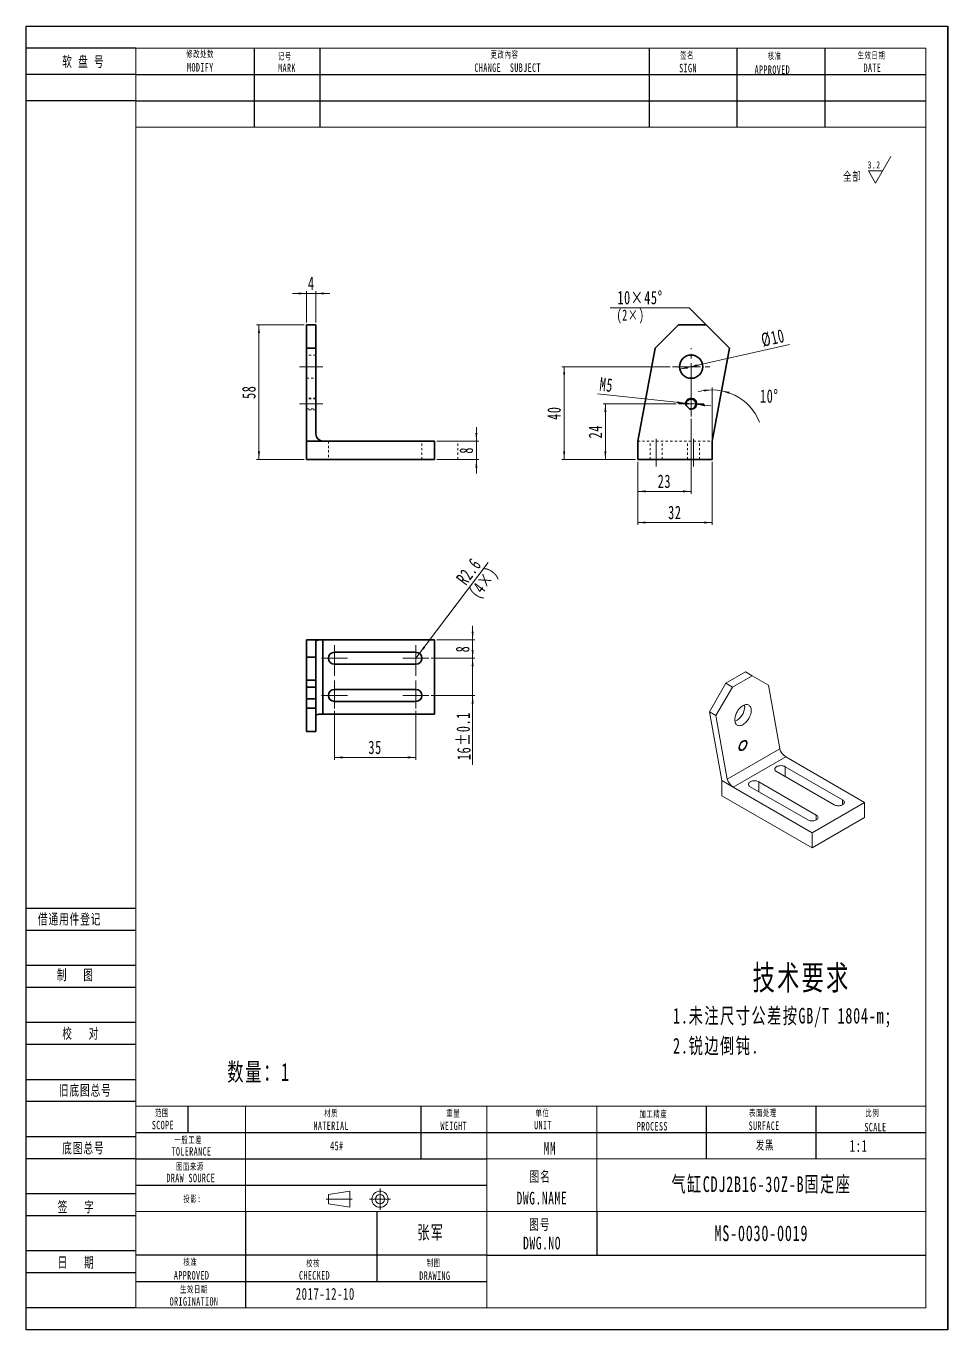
# Model space of a CAD drawing. Header units: millimetres. Extents: x 1333 to 6759, y -11 to 566.
# Drawn here: x 5893 to 6290, y -11 to 550 of the extents above; entities that cross this region are included whole.
import ezdxf

# ---------------------------------------------------------------- set-up
doc = ezdxf.new("R2010")
doc.units = ezdxf.units.MM
for name, pattern in [('AD_LTYPE3 0 mm', [16, 11, -1, 1, -1, 1, -1]), ('AD_LTYPE6 0 mm', [12, 1, -1, 1, -1, 1, -1, 1, -1, 1, -1, 1, -1]), ('点画线', [18, 12, -2, 2, -2]), ('虚线', [2, 1, -1])]:
    doc.linetypes.add(name, pattern=pattern)
doc.layers.get('0').update_dxf_attribs({"lineweight": 35})
for name, color, linetype, lineweight in [('ACAD0', 7, 'Continuous', 0), ('ACADA-定位3-标高', 171, 'Continuous', 0), ('ACADA-构件3-柱砼', 9, 'Continuous', 0), ('ACADA-构件8-屋面', 7, 'Continuous', 0), ('EB0', 7, 'Continuous', 35), ('中心线层', 1, '点画线', 18), ('尺寸线层', 3, 'Continuous', 18), ('虚线层', 6, '虚线', 18)]:
    doc.layers.add(name, color=color, linetype=linetype, lineweight=lineweight)
doc.styles.add('标准', font='', dxfattribs={"width": 0.667})
doc.styles.get('标准').set_extended_font_data('宋体')
doc.dimstyles.new('标准', dxfattribs={"dimtxt": 5.779688, "dimasz": 3.5, "dimexe": 1, "dimexo": 1, "dimgap": 1.209086, "dimtad": 1, "dimdec": 1, "dimdsep": 46, "dimtxsty": '标准', "dimblk": '_CAXARROW', "dimcen": 0, "dimdle": 7, "dimazin": 2, "dimtfac": 0.707107, "dimtdec": 3, "dimtmove": 0, "dimatfit": 3, "dimfxl": 0, "dimfrac": 2, "dimtolj": 1, "dimarcsym": 0})

# ---------------------------------------------------------------- blocks, each defined once
blk = doc.blocks.new('*X162')
at = {"layer": '尺寸线层', "linetype": 'Continuous', "lineweight": 18}
for points in [[(6188.51, 393.22), (6185.1, 392.51), (6184.96, 393.37)], [(6192.58, 392.84), (6195.8, 391.51), (6196.1, 392.34)]]:
    blk.add_hatch(color=0, dxfattribs=at).paths.add_polyline_path(points, flags=0)
at = {"layer": '尺寸线层', "color": 0, "linetype": 'Continuous', "lineweight": 18}
blk.add_line((6188.51, 371.18), (6188.51, 394.22), dxfattribs=at)
blk.add_arc((6188.51, 371.18), 22.04, 21.5007, 105.5985, dxfattribs=at)
at = {"layer": '尺寸线层', "color": 0, "linetype": 'Continuous', "lineweight": 18, "insert": (6213.12, 390.47), "char_height": 5.7797, "width": 12.0342, "attachment_point": 5, "line_spacing_factor": 1.15057, "style": '标准'}
blk.add_mtext('\\T1.1;10%%D', dxfattribs=at)
blk = doc.blocks.new('_CAXARROW')
blk.add_hatch(color=0).paths.add_polyline_path([(0, 0), (-1, 0.125), (-1, -0.125)], flags=0)
blk = doc.blocks.new('*X163')
at = {"layer": '尺寸线层', "linetype": 'Continuous', "lineweight": 18}
for points in [[(6142.59, 387.18), (6142.15, 383.68), (6143.02, 383.68)], [(6142.59, 363.18), (6142.15, 366.68), (6143.02, 366.68)]]:
    blk.add_hatch(color=0, dxfattribs=at).paths.add_polyline_path(points, flags=0)
at = {"layer": '尺寸线层', "color": 0, "linetype": 'Continuous', "lineweight": 18}
for p, q in [((6173.01, 387.18), (6141.59, 387.18)), ((6142.59, 363.18), (6142.59, 387.18)), ((6155.51, 363.18), (6141.59, 363.18))]:
    blk.add_line(p, q, dxfattribs=at)
at = {"layer": '尺寸线层', "color": 0, "linetype": 'Continuous', "lineweight": 18, "insert": (6138.28, 375.18), "char_height": 5.78, "width": 8.3462, "attachment_point": 5, "rotation": 90, "line_spacing_factor": 1.15057, "style": '标准'}
blk.add_mtext('\\T1.1;24', dxfattribs=at)
blk = doc.blocks.new('*X164')
at = {"layer": '尺寸线层', "linetype": 'Continuous', "lineweight": 18}
for points in [[(6124.86, 403.18), (6124.42, 399.68), (6125.3, 399.68)], [(6124.86, 363.18), (6124.42, 366.68), (6125.3, 366.68)]]:
    blk.add_hatch(color=0, dxfattribs=at).paths.add_polyline_path(points, flags=0)
at = {"layer": '尺寸线层', "color": 0, "linetype": 'Continuous', "lineweight": 18}
for p, q in [((6170.51, 403.18), (6123.86, 403.18)), ((6124.86, 363.18), (6124.86, 403.18)), ((6155.51, 363.18), (6123.86, 363.18))]:
    blk.add_line(p, q, dxfattribs=at)
at = {"layer": '尺寸线层', "color": 0, "linetype": 'Continuous', "lineweight": 18, "insert": (6120.55, 383.18), "char_height": 5.78, "width": 8.2177, "attachment_point": 5, "rotation": 90, "line_spacing_factor": 1.15057, "style": '标准'}
blk.add_mtext('\\T1.1;40', dxfattribs=at)
blk = doc.blocks.new('*X165')
at = {"layer": '尺寸线层', "linetype": 'Continuous', "lineweight": 18}
for points in [[(6025.97, 234.98), (6029.47, 234.54), (6029.47, 235.41)], [(6060.97, 234.98), (6057.47, 234.54), (6057.47, 235.41)]]:
    blk.add_hatch(color=0, dxfattribs=at).paths.add_polyline_path(points, flags=0)
at = {"layer": '尺寸线层', "color": 0, "linetype": 'Continuous', "lineweight": 18}
for p, q in [((6025.97, 255.07), (6025.97, 233.98)), ((6060.97, 255.07), (6060.97, 233.98)), ((6060.97, 234.98), (6025.97, 234.98))]:
    blk.add_line(p, q, dxfattribs=at)
at = {"layer": '尺寸线层', "color": 0, "linetype": 'Continuous', "lineweight": 18, "insert": (6043.47, 239.29), "char_height": 5.78, "width": 8.1213, "attachment_point": 5, "line_spacing_factor": 1.15057, "style": '标准'}
blk.add_mtext('\\T1.1;35', dxfattribs=at)
blk = doc.blocks.new('*X166')
at = {"layer": '尺寸线层', "linetype": 'Continuous', "lineweight": 18}
for points in [[(6085.46, 285.67), (6085.89, 289.17), (6085.02, 289.17)], [(6085.46, 277.67), (6085.89, 274.17), (6085.02, 274.17)]]:
    blk.add_hatch(color=0, dxfattribs=at).paths.add_polyline_path(points, flags=0)
at = {"layer": '尺寸线层', "color": 0, "linetype": 'Continuous', "lineweight": 18}
for p, q in [((6085.46, 291.67), (6085.46, 271.67)), ((6069.97, 285.67), (6086.46, 285.67)), ((6067.57, 277.67), (6086.46, 277.67))]:
    blk.add_line(p, q, dxfattribs=at)
at = {"layer": '尺寸线层', "color": 0, "linetype": 'Continuous', "lineweight": 18, "insert": (6081.15, 281.67), "char_height": 5.78, "width": 3.6302, "attachment_point": 5, "rotation": 90, "line_spacing_factor": 1.15057, "style": '标准'}
blk.add_mtext('\\T1.1;8', dxfattribs=at)
blk = doc.blocks.new('*X168')
at = {"color": 0, "attachment_point": 1, "rotation": 90, "line_spacing_factor": 1.15057, "style": '标准'}
for s, insert, char_height, width in [('\\T1.1;%%P0.1', (7911.97, 251.54), 5.7797, 29.0585), ('\\T1.1;16', (7912.26, 245.27), 5.78, 39.9206)]:
    blk.add_mtext(s, dxfattribs=dict(at, insert=insert, char_height=char_height, width=width))
blk = doc.blocks.new('*X167')
at = {"layer": '尺寸线层', "linetype": 'Continuous', "lineweight": 18}
for points in [[(6085.46, 277.67), (6085.02, 281.17), (6085.89, 281.17)], [(6085.46, 261.67), (6085.02, 258.17), (6085.89, 258.17)]]:
    blk.add_hatch(color=0, dxfattribs=at).paths.add_polyline_path(points, flags=0)
at = {"layer": '尺寸线层', "color": 0, "linetype": 'Continuous', "lineweight": 18}
for p, q in [((6085.46, 231.78), (6085.46, 283.67)), ((6067.57, 277.67), (6086.46, 277.67)), ((6067.57, 261.67), (6086.46, 261.67))]:
    blk.add_line(p, q, dxfattribs=at)
blk.add_blockref('*X168', (-1833.49, -11.46), dxfattribs=at)
blk = doc.blocks.new('*X169')
at = {"layer": '尺寸线层', "linetype": 'Continuous', "lineweight": 18}
for points in [[(6156.51, 336.09), (6160.01, 336.53), (6160.01, 335.66)], [(6188.51, 336.09), (6185.01, 336.53), (6185.01, 335.66)]]:
    blk.add_hatch(color=0, dxfattribs=at).paths.add_polyline_path(points, flags=0)
at = {"layer": '尺寸线层', "color": 0, "linetype": 'Continuous', "lineweight": 18}
for p, q in [((6156.51, 362.18), (6156.51, 335.09)), ((6188.51, 362.18), (6188.51, 335.09)), ((6156.51, 336.09), (6188.51, 336.09))]:
    blk.add_line(p, q, dxfattribs=at)
at = {"layer": '尺寸线层', "color": 0, "linetype": 'Continuous', "lineweight": 18, "insert": (6172.51, 340.4), "char_height": 5.78, "width": 8.1213, "attachment_point": 5, "line_spacing_factor": 1.15057, "style": '标准'}
blk.add_mtext('\\T1.1;32', dxfattribs=at)
blk = doc.blocks.new('*X170')
at = {"layer": '尺寸线层', "linetype": 'Continuous', "lineweight": 18}
for points in [[(6156.51, 349.51), (6160.01, 349.07), (6160.01, 349.95)], [(6179.51, 349.51), (6176.01, 349.07), (6176.01, 349.95)]]:
    blk.add_hatch(color=0, dxfattribs=at).paths.add_polyline_path(points, flags=0)
at = {"layer": '尺寸线层', "color": 0, "linetype": 'Continuous', "lineweight": 18}
for p, q in [((6179.51, 380.68), (6179.51, 348.51)), ((6156.51, 362.18), (6156.51, 348.51)), ((6179.51, 349.51), (6156.51, 349.51))]:
    blk.add_line(p, q, dxfattribs=at)
at = {"layer": '尺寸线层', "color": 0, "linetype": 'Continuous', "lineweight": 18, "insert": (6168.01, 353.82), "char_height": 5.78, "width": 8.1213, "attachment_point": 5, "line_spacing_factor": 1.15057, "style": '标准'}
blk.add_mtext('\\T1.1;23', dxfattribs=at)
blk = doc.blocks.new('*X171')
at = {"layer": 'EB0', "linetype": 'Continuous', "lineweight": 18}
for points in [[(6184.39, 404.28), (6181.07, 403.08), (6180.88, 403.94)], [(6174.64, 402.08), (6178.15, 402.42), (6177.96, 403.28)]]:
    blk.add_hatch(color=0, dxfattribs=at).paths.add_polyline_path(points, flags=0)
at = {"layer": 'EB0', "color": 0, "linetype": 'Continuous', "lineweight": 18}
blk.add_line((6221.89, 412.72), (6174.64, 402.08), dxfattribs=at)
at = {"layer": 'EB0', "color": 0, "linetype": 'Continuous', "lineweight": 18, "insert": (6214.72, 415.53), "char_height": 5.7797, "width": 14.6934, "attachment_point": 5, "rotation": 12.6916, "line_spacing_factor": 1.15057, "style": '标准'}
blk.add_mtext('\\T1.1;%%C10', dxfattribs=at)
blk = doc.blocks.new('*X172')
at = {"layer": 'EB0', "color": 0, "linetype": 'Continuous', "lineweight": 18}
for p, q in [((-7.4, 7.4), (-41.29, 7.4)), ((0, 0), (-7.4, 7.4))]:
    blk.add_line(p, q, dxfattribs=at)
at = {"layer": 'EB0', "color": 0, "linetype": 'Continuous', "lineweight": 18, "insert": (-28.52, 11.71), "char_height": 5.7797, "width": 29.716, "attachment_point": 5, "line_spacing_factor": 1.15057, "style": '标准'}
blk.add_mtext('\\T1.1;10×45%%D', dxfattribs=at)
blk = doc.blocks.new('*X173')
at = {"layer": 'EB0', "linetype": 'Continuous', "lineweight": 18}
for points in [[(6177.03, 387.44), (6173.59, 388.25), (6173.5, 387.38)], [(6182, 386.92), (6185.53, 386.98), (6185.44, 386.11)]]:
    blk.add_hatch(color=0, dxfattribs=at).paths.add_polyline_path(points, flags=0)
at = {"layer": 'EB0', "color": 0, "linetype": 'Continuous', "lineweight": 18}
blk.add_line((6139.26, 391.45), (6187.97, 386.28), dxfattribs=at)
at = {"layer": 'EB0', "color": 0, "linetype": 'Continuous', "lineweight": 18, "insert": (6143.04, 395.38), "char_height": 5.78, "width": 9.0156, "attachment_point": 5, "rotation": 353.9438, "line_spacing_factor": 1.15057, "style": '标准'}
blk.add_mtext('\\T1.1;M5', dxfattribs=at)
blk = doc.blocks.new('*X174')
at = {"layer": '尺寸线层', "linetype": 'Continuous', "lineweight": 18}
for points in [[(6087.06, 371.18), (6086.62, 374.68), (6087.49, 374.68)], [(6087.06, 363.18), (6086.62, 359.68), (6087.49, 359.68)]]:
    blk.add_hatch(color=0, dxfattribs=at).paths.add_polyline_path(points, flags=0)
at = {"layer": '尺寸线层', "color": 0, "linetype": 'Continuous', "lineweight": 18}
for p, q in [((6087.06, 357.18), (6087.06, 377.18)), ((6069.97, 371.18), (6088.06, 371.18)), ((6069.97, 363.18), (6088.06, 363.18))]:
    blk.add_line(p, q, dxfattribs=at)
at = {"layer": '尺寸线层', "color": 0, "linetype": 'Continuous', "lineweight": 18, "insert": (6082.75, 367.18), "char_height": 5.78, "width": 3.6302, "attachment_point": 5, "rotation": 90, "line_spacing_factor": 1.15057, "style": '标准'}
blk.add_mtext('\\T1.1;8', dxfattribs=at)
blk = doc.blocks.new('*X175')
at = {"layer": '尺寸线层', "linetype": 'Continuous', "lineweight": 18}
for points in [[(6013.97, 434.71), (6010.47, 435.14), (6010.47, 434.27)], [(6017.97, 434.71), (6021.47, 435.14), (6021.47, 434.27)]]:
    blk.add_hatch(color=0, dxfattribs=at).paths.add_polyline_path(points, flags=0)
at = {"layer": '尺寸线层', "color": 0, "linetype": 'Continuous', "lineweight": 18}
for p, q in [((6007.97, 434.71), (6023.97, 434.71)), ((6013.97, 422.18), (6013.97, 435.71)), ((6017.97, 422.18), (6017.97, 435.71))]:
    blk.add_line(p, q, dxfattribs=at)
at = {"layer": '尺寸线层', "color": 0, "linetype": 'Continuous', "lineweight": 18, "insert": (6015.97, 439.02), "char_height": 5.78, "width": 3.8229, "attachment_point": 5, "line_spacing_factor": 1.15057, "style": '标准'}
blk.add_mtext('\\T1.1;4', dxfattribs=at)
blk = doc.blocks.new('*X176')
at = {"layer": '尺寸线层', "linetype": 'Continuous', "lineweight": 18}
for points in [[(5993.46, 421.18), (5993.9, 417.68), (5993.03, 417.68)], [(5993.46, 363.18), (5993.9, 366.68), (5993.03, 366.68)]]:
    blk.add_hatch(color=0, dxfattribs=at).paths.add_polyline_path(points, flags=0)
at = {"layer": '尺寸线层', "color": 0, "linetype": 'Continuous', "lineweight": 18}
for p, q in [((6012.97, 421.18), (5992.46, 421.18)), ((5993.46, 421.18), (5993.46, 363.18)), ((6012.97, 363.18), (5992.46, 363.18))]:
    blk.add_line(p, q, dxfattribs=at)
at = {"layer": '尺寸线层', "color": 0, "linetype": 'Continuous', "lineweight": 18, "insert": (5989.15, 392.18), "char_height": 5.78, "width": 8.1534, "attachment_point": 5, "rotation": 90, "line_spacing_factor": 1.15057, "style": '标准'}
blk.add_mtext('\\T1.1;58', dxfattribs=at)
blk = doc.blocks.new('*X177')
at = {"layer": '尺寸线层', "linetype": 'Continuous', "lineweight": 18}
blk.add_hatch(color=0, dxfattribs=at).paths.add_polyline_path([(6062.54, 279.75), (6065, 282.27), (6064.3, 282.8)], flags=0)
at = {"layer": '尺寸线层', "color": 0, "linetype": 'Continuous', "lineweight": 18}
blk.add_line((6092.08, 318.86), (6060.97, 277.67), dxfattribs=at)
at = {"layer": '尺寸线层', "color": 0, "linetype": 'Continuous', "lineweight": 18, "char_height": 5.78, "attachment_point": 5, "rotation": 52.9415, "line_spacing_factor": 1.15057, "style": '标准'}
for s, insert, width in [('\\T1.1;R2.6', (6083.79, 315.03), 28.5212), ('\\T1.1;(4×)', (6090.67, 309.84), 34.5047)]:
    blk.add_mtext(s, dxfattribs=dict(at, insert=insert, width=width))
blk = doc.blocks.new('*X249')
at = {"layer": '尺寸线层', "linetype": 'Continuous', "lineweight": 18}
for p, q in [((6.49, -1.41), (13.14, 10.09)), ((3.48, 3.82), (9.51, 3.82)), ((6.49, -1.41), (3.48, 3.82))]:
    blk.add_line(p, q, dxfattribs=at)
at = {"layer": '尺寸线层', "linetype": 'Continuous', "lineweight": 18, "line_spacing_factor": 1.15057, "style": '标准'}
for s, insert, char_height, width, attachment_point in [('\\T1.1;3.2', (8.68, 6.41), 3.116, 6.8178, 6), ('\\T1.1;全部', (-3.47, 1.27), 3.853, 17.1639, 5)]:
    blk.add_mtext(s, dxfattribs=dict(at, insert=insert, char_height=char_height, width=width, attachment_point=attachment_point))

msp = doc.modelspace()

# ---------------------------------------------------------------- linework, layer by layer
at = {"layer": 'ACAD0', "linetype": 'Continuous', "lineweight": 0}
for p, q in [((5940.45, 540.36), (6280.62, 540.36)), ((5940.45, -2.02), (5940.45, 540.36)), ((6280.62, 540.36), (6280.62, -2.02)), ((5940.45, 506.34), (6280.62, 506.34)), ((5940.45, 84.92), (6280.62, 84.92)), ((5987.69, 39.56), (5987.69, 84.92)), ((6091.63, -2.02), (6091.63, 84.92)), ((6138.88, 39.56), (6138.88, 84.92)), ((6091.63, 62.24), (6280.62, 62.24)), ((5940.45, 39.56), (6280.62, 39.56)), ((5940.45, -2.02), (6280.62, -2.02))]:
    msp.add_line(p, q, dxfattribs=at)
at = {"layer": 'ACAD0', "color": 7, "linetype": 'AD_LTYPE6 0 mm', "lineweight": 0}
msp.add_line((6013.97, 389.68), (6013.97, 384.68), dxfattribs=at)
at = {"layer": 'ACAD0', "color": 7, "linetype": 'Continuous', "lineweight": 15}
for p, q in [((6194.43, 266.89), (6202.92, 271.79)), ((6197.26, 265.26), (6205.74, 270.16)), ((6202.92, 271.79), (6205.74, 270.16)), ((6205.74, 270.16), (6212.82, 266.07)), ((6187.36, 254.64), (6194.43, 266.89)), ((6197.26, 265.26), (6190.19, 253.01)), ((6194.43, 266.89), (6197.26, 265.26)), ((6212.82, 266.07), (6217.72, 238.69)), ((6190.19, 253.01), (6187.36, 254.64)), ((6187.36, 254.64), (6192.66, 225.04)), ((6190.19, 253.01), (6195.09, 225.63)), ((6195.09, 225.63), (6217.72, 238.69)), ((6220.24, 235.25), (6197.61, 222.18)), ((6244.71, 216.71), (6219.96, 231)), ((6254.18, 215.65), (6220.24, 235.25)), ((6192.66, 225.04), (6197.61, 222.18)), ((6192.66, 218.51), (6192.66, 225.04)), ((6216.28, 228.88), (6241.03, 214.59)), ((6231.55, 202.59), (6197.61, 222.18)), ((6204.97, 222.35), (6229.72, 208.06)), ((6233.39, 210.18), (6208.64, 224.47)), ((6231.55, 196.06), (6192.66, 218.51)), ((6231.55, 202.59), (6254.18, 215.65)), ((6254.18, 209.12), (6254.18, 215.65)), ((6231.55, 196.06), (6254.18, 209.12)), ((6231.55, 196.06), (6231.55, 202.59))]:
    msp.add_line(p, q, dxfattribs=at)
at = {"layer": 'ACAD0', "color": 8, "linetype": 'Continuous', "lineweight": 15}
for p, q in [((6219.96, 226.76), (6219.96, 231)), ((6208.64, 220.23), (6208.64, 224.47)), ((6244.71, 214.59), (6244.71, 216.71)), ((6233.39, 208.06), (6233.39, 210.18))]:
    msp.add_line(p, q, dxfattribs=at)
at = {"layer": 'ACAD0', "color": 7, "linetype": 'Continuous', "lineweight": 15}
for points in [[(6205.39, 255.25), (6205.37, 255.7), (6205.3, 256.11), (6205.19, 256.49), (6205.04, 256.82), (6204.85, 257.11), (6204.62, 257.35), (6204.36, 257.54), (6204.06, 257.68), (6203.74, 257.76), (6203.39, 257.78), (6203.02, 257.74), (6202.64, 257.65), (6202.25, 257.5), (6201.86, 257.29), (6201.46, 257.04), (6201.07, 256.74), (6200.69, 256.39), (6200.32, 256.01), (6199.97, 255.58), (6199.65, 255.13), (6199.36, 254.66), (6199.09, 254.16), (6198.86, 253.66), (6198.67, 253.14), (6198.52, 252.63), (6198.41, 252.13), (6198.34, 251.64), (6198.32, 251.17), (6198.34, 250.73), (6198.41, 250.31), (6198.52, 249.94), (6198.67, 249.6), (6198.86, 249.31), (6199.09, 249.07), (6199.36, 248.88), (6199.65, 248.75), (6199.97, 248.67), (6200.32, 248.65), (6200.69, 248.68), (6201.07, 248.78), (6201.46, 248.93), (6201.86, 249.13), (6202.25, 249.38), (6202.64, 249.69), (6203.02, 250.03), (6203.39, 250.42), (6203.74, 250.84), (6204.06, 251.29), (6204.36, 251.77), (6204.62, 252.26), (6204.85, 252.77), (6205.04, 253.28), (6205.19, 253.79), (6205.3, 254.29), (6205.37, 254.78), (6205.39, 255.25)], [(6202.56, 256.89), (6202.54, 257.33), (6202.5, 257.6)], [(6203.34, 241), (6203.32, 241.29), (6203.25, 241.54), (6203.14, 241.75), (6202.99, 241.91), (6202.81, 242.01), (6202.6, 242.06), (6202.36, 242.05), (6202.11, 241.99), (6201.86, 241.86), (6201.6, 241.69), (6201.35, 241.47), (6201.11, 241.2), (6200.9, 240.91), (6200.72, 240.59), (6200.57, 240.26), (6200.46, 239.93), (6200.39, 239.6), (6200.37, 239.29), (6200.39, 239.01), (6200.46, 238.76), (6200.57, 238.55), (6200.72, 238.39), (6200.9, 238.28), (6201.11, 238.23), (6201.35, 238.24), (6201.6, 238.31), (6201.86, 238.43), (6202.11, 238.61), (6202.36, 238.83), (6202.6, 239.09), (6202.81, 239.39), (6202.99, 239.7), (6203.14, 240.03), (6203.25, 240.37), (6203.32, 240.69), (6203.34, 241)], [(6219.96, 231), (6219.65, 231.15), (6219.3, 231.28), (6218.92, 231.37), (6218.53, 231.42), (6218.12, 231.44), (6217.71, 231.42), (6217.32, 231.37), (6216.94, 231.28), (6216.59, 231.15), (6216.28, 231), (6216.02, 230.82), (6215.8, 230.62), (6215.65, 230.4), (6215.55, 230.18), (6215.52, 229.94), (6215.55, 229.71), (6215.65, 229.48), (6215.8, 229.26), (6216.02, 229.06), (6216.28, 228.88)], [(6208.64, 224.47), (6208.33, 224.62), (6207.99, 224.75), (6207.61, 224.84), (6207.21, 224.89), (6206.81, 224.91), (6206.4, 224.89), (6206, 224.84), (6205.62, 224.75), (6205.28, 224.62), (6204.97, 224.47), (6204.7, 224.29), (6204.49, 224.09), (6204.33, 223.87), (6204.24, 223.64), (6204.21, 223.41), (6204.24, 223.17), (6204.33, 222.95), (6204.49, 222.73), (6204.7, 222.53), (6204.97, 222.35)], [(6241.03, 214.59), (6241.34, 214.44), (6241.69, 214.32), (6242.06, 214.23), (6242.46, 214.17), (6242.87, 214.15), (6243.27, 214.17), (6243.67, 214.23), (6244.05, 214.32), (6244.4, 214.44), (6244.71, 214.59), (6244.97, 214.77), (6245.18, 214.97), (6245.34, 215.19), (6245.44, 215.42), (6245.47, 215.65), (6245.44, 215.89), (6245.34, 216.12), (6245.18, 216.33), (6244.97, 216.54), (6244.71, 216.71)], [(6229.72, 208.06), (6230.03, 207.91), (6230.37, 207.78), (6230.75, 207.69), (6231.15, 207.64), (6231.55, 207.62), (6231.96, 207.64), (6232.36, 207.69), (6232.73, 207.78), (6233.08, 207.91), (6233.39, 208.06), (6233.66, 208.24), (6233.87, 208.44), (6234.03, 208.66), (6234.12, 208.89), (6234.15, 209.12), (6234.12, 209.36), (6234.03, 209.59), (6233.87, 209.8), (6233.66, 210), (6233.39, 210.18)]]:
    msp.add_lwpolyline(points, dxfattribs=at)
at = {"layer": 'ACAD0', "color": 7, "linetype": 'Continuous', "lineweight": 0}
msp.add_lwpolyline([(6203.62, 241.17), (6203.49, 240.31), (6203.11, 239.43), (6202.53, 238.65), (6201.86, 238.11), (6201.18, 237.87), (6200.61, 237.98), (6200.22, 238.42), (6200.09, 239.13), (6200.22, 239.99), (6200.61, 240.87), (6201.18, 241.64), (6201.86, 242.19), (6202.53, 242.42), (6203.11, 242.31), (6203.49, 241.87), (6203.62, 241.17)], dxfattribs=at)
msp.add_arc((6179.51, 387.18), 2.5, 255, 195, dxfattribs=at)
at = {"layer": 'ACAD0', "color": 7, "linetype": 'Continuous', "lineweight": 15}
msp.add_arc((6195.18, 257.11), 7.39, 295.6679, 358.23, dxfattribs=at)
for centre in [(6219.84, 237.47), (6197.22, 224.4)]:
    msp.add_ellipse(centre, major_axis=(-1.86, 2.39), ratio=0.462223, start_param=0.721671, end_param=2.292467, dxfattribs=at)
at = {"layer": 'ACADA-构件3-柱砼', "linetype": 'ByBlock', "lineweight": -2, "ltscale": 0.2}
for p, q in [((5893.2, 549.81), (6290.06, 549.81)), ((5893.2, -11.46), (5893.2, 549.81)), ((6290.06, 549.81), (6290.06, -11.46)), ((6290.06, -11.46), (6290.06, 549.81)), ((5940.45, 540.36), (5893.2, 540.36)), ((5991.47, 506.34), (5991.47, 540.36)), ((6019.82, 506.34), (6019.82, 540.36)), ((6161.56, 506.34), (6161.56, 540.36)), ((6199.35, 506.34), (6199.35, 540.36)), ((6237.15, 506.34), (6237.15, 540.36)), ((5940.45, 529.02), (5893.2, 529.02)), ((5940.45, 529.02), (6280.62, 529.02)), ((5940.45, 517.68), (5893.2, 517.68)), ((5940.45, 517.68), (6280.62, 517.68)), ((5940.45, 169.96), (5893.2, 169.96)), ((5940.45, 160.51), (5893.2, 160.51)), ((5940.45, 145.39), (5893.2, 145.39)), ((5940.45, 135.94), (5893.2, 135.94)), ((5940.45, 120.82), (5893.2, 120.82)), ((5940.45, 111.37), (5893.2, 111.37)), ((5940.45, 96.26), (5893.2, 96.26)), ((5940.45, 86.81), (5893.2, 86.81)), ((5962.86, 84.94), (5962.86, 73.58)), ((6063.29, 62.24), (6063.29, 84.92)), ((6186.12, 62.24), (6186.12, 84.92)), ((6233.37, 62.24), (6233.37, 84.92)), ((5940.45, 73.58), (6280.62, 73.58)), ((5940.45, 71.69), (5893.2, 71.69)), ((5940.45, 62.24), (5893.2, 62.24)), ((5940.45, 62.24), (6091.63, 62.24)), ((5940.45, 50.9), (6091.63, 50.9)), ((5940.45, 47.12), (5893.2, 47.12)), ((5987.69, 39.56), (5987.69, -2.02)), ((6044.39, 9.32), (6044.39, 39.56)), ((6138.88, 39.56), (6138.88, 20.66)), ((5940.45, 37.67), (5893.2, 37.67)), ((5940.45, 22.55), (5893.2, 22.55)), ((6091.63, 20.66), (5940.45, 20.66)), ((6091.63, 20.66), (6280.62, 20.66)), ((5940.45, 13.1), (5893.2, 13.1)), ((5940.45, 9.32), (6091.63, 9.32)), ((5940.45, -2.02), (5893.2, -2.02)), ((6290.06, -11.46), (5893.2, -11.46))]:
    msp.add_line(p, q, dxfattribs=at)
at = {"layer": 'ACADA-构件8-屋面', "linetype": 'Continuous', "lineweight": 18}
for p, q in [((6023.47, 46.78), (6032.58, 48.28)), ((6023.47, 46.78), (6023.47, 42.82)), ((6032.58, 48.28), (6032.58, 41.31)), ((6045.58, 40.25), (6045.58, 49.35)), ((6022.41, 44.8), (6033.64, 44.8)), ((6023.47, 42.82), (6032.58, 41.31)), ((6041.03, 44.8), (6050.13, 44.8))]:
    msp.add_line(p, q, dxfattribs=at)
for radius in [3.49, 1.98]:
    msp.add_circle((6045.58, 44.8), radius, dxfattribs=at)
at = {"layer": 'EB0'}
for p, q in [((6013.97, 411.18), (6013.97, 421.18)), ((6013.97, 421.18), (6017.97, 421.18)), ((6017.97, 421.18), (6017.97, 411.18)), ((6174.01, 421.18), (6164.01, 411.18)), ((6186.01, 421.18), (6174.01, 421.18)), ((6196.01, 411.18), (6186.01, 421.18)), ((6013.97, 411.18), (6013.97, 371.18)), ((6017.97, 411.18), (6013.97, 411.18)), ((6017.97, 411.18), (6017.97, 374.18)), ((6164.01, 411.18), (6156.51, 371.18)), ((6196.01, 411.18), (6188.51, 371.18)), ((6013.97, 371.18), (6020.97, 371.18)), ((6013.97, 363.18), (6013.97, 371.18)), ((6068.97, 371.18), (6020.97, 371.18)), ((6068.97, 363.18), (6068.97, 371.18)), ((6156.51, 371.18), (6156.51, 363.18)), ((6188.51, 363.18), (6188.51, 371.18)), ((6068.97, 363.18), (6013.97, 363.18)), ((6188.51, 363.18), (6156.51, 363.18)), ((6013.97, 285.67), (6020.97, 285.67)), ((6013.97, 278.17), (6013.97, 285.67)), ((6017.97, 278.17), (6017.97, 285.11)), ((6020.97, 285.67), (6020.97, 253.67)), ((6068.97, 285.67), (6020.97, 285.67)), ((6068.97, 253.67), (6068.97, 285.67)), ((6013.97, 278.17), (6017.97, 278.17)), ((6013.97, 268.17), (6013.97, 278.17)), ((6017.97, 268.17), (6017.97, 278.17)), ((6060.97, 280.27), (6025.97, 280.27)), ((6025.97, 275.07), (6060.97, 275.07)), ((6013.97, 268.17), (6017.97, 268.17)), ((6013.97, 256.17), (6013.97, 268.17)), ((6017.97, 265.17), (6013.97, 265.17)), ((6013.97, 265.17), (6013.97, 260.17)), ((6017.97, 256.17), (6017.97, 268.17)), ((6060.97, 264.27), (6025.97, 264.27)), ((6017.97, 260.17), (6013.97, 260.17)), ((6025.97, 259.07), (6060.97, 259.07)), ((6013.97, 256.17), (6017.97, 256.17)), ((6013.97, 246.17), (6013.97, 256.17)), ((6017.97, 256.17), (6017.97, 246.17)), ((6068.97, 253.67), (6020.97, 253.67)), ((6017.97, 246.17), (6013.97, 246.17))]:
    msp.add_line(p, q, dxfattribs=at)
for centre, radius in [((6179.51, 403.18), 5), ((6179.51, 387.18), 2.1)]:
    msp.add_circle(centre, radius, dxfattribs=at)
for centre, radius, start, end in [((6020.97, 374.18), 3, 180, 270), ((6025.97, 277.67), 2.6, 90, 270), ((6060.97, 277.67), 2.6, 270, 90), ((6025.97, 261.67), 2.6, 90, 270), ((6060.97, 261.67), 2.6, 270, 90)]:
    msp.add_arc(centre, radius, start, end, dxfattribs=at)
for centre in [(6020.97, 285.11), (6020.97, 253.11)]:
    msp.add_ellipse(centre, major_axis=(3, 0), ratio=0.1875, start_param=1.570796, end_param=3.141593, dxfattribs=at)
at = {"layer": '中心线层', "linetype": '点画线', "lineweight": 18}
for p, q in [((6179.51, 392.68), (6179.51, 411.18)), ((6010.97, 403.18), (6020.97, 403.18)), ((6171.51, 403.18), (6187.51, 403.18)), ((6179.51, 381.68), (6179.51, 392.68)), ((6010.97, 387.18), (6020.97, 387.18)), ((6174.01, 387.18), (6185.01, 387.18)), ((6164.51, 360.18), (6164.51, 374.18)), ((6180.51, 360.18), (6180.51, 374.18)), ((6025.97, 272.07), (6025.97, 283.27)), ((6060.97, 272.07), (6060.97, 283.27)), ((6020.37, 277.67), (6031.57, 277.67)), ((6055.37, 277.67), (6066.57, 277.67)), ((6025.97, 256.07), (6025.97, 272.07)), ((6060.97, 256.07), (6060.97, 272.07)), ((6020.37, 261.67), (6031.57, 261.67)), ((6055.37, 261.67), (6066.57, 261.67))]:
    msp.add_line(p, q, dxfattribs=at)
at = {"layer": '虚线层', "color": 6, "linetype": '虚线', "lineweight": 18}
for p, q in [((6017.97, 408.18), (6013.97, 408.18)), ((6013.97, 398.18), (6017.97, 398.18)), ((6017.97, 389.68), (6013.97, 389.68)), ((6017.97, 389.28), (6013.97, 389.28)), ((6013.97, 385.08), (6017.97, 385.08)), ((6017.97, 384.68), (6013.97, 384.68)), ((6023.37, 371.18), (6023.37, 363.18)), ((6063.57, 363.18), (6063.57, 371.18)), ((6079.07, 363.18), (6079.07, 371.18)), ((6156.51, 371.18), (6188.51, 371.18)), ((6161.91, 363.18), (6161.91, 371.18)), ((6167.11, 363.18), (6167.11, 371.18)), ((6177.91, 363.18), (6177.91, 371.18)), ((6183.11, 363.18), (6183.11, 371.18))]:
    msp.add_line(p, q, dxfattribs=at)

# ---------------------------------------------------------------- block references
at = {"layer": 'ACAD0'}
msp.add_blockref('*X249', (6252.37, 483.63), dxfattribs=at)
at = {"layer": '尺寸线层'}
msp.add_blockref('*X172', (6186.01, 421.18), dxfattribs=at)

# ---------------------------------------------------------------- texts
at = {"layer": 'ACADA-定位3-标高', "linetype": 'Continuous', "lineweight": 18, "line_spacing_factor": 1.15057, "style": '标准'}
for s, insert, char_height, width, attachment_point in [('\\T1.1;数量：1', (5979.83, 94.87), 7.715, 38.9526, 7), ('\\T1.1;气缸CDJ2B16-30Z-B固定座', (6209.75, 50.9), 6.743, 141.736, 5), ('\\T1.1;MS-0030-0019', (6209.75, 30.11), 6.743, 141.736, 5), ('\\T1.1;2017-12-10', (6009.28, 1.43), 5.0988, 39.173, 7)]:
    msp.add_mtext(s, dxfattribs=dict(at, insert=insert, char_height=char_height, width=width, attachment_point=attachment_point))
at = {"layer": 'ACADA-定位3-标高', "linetype": 'AD_LTYPE3 0 mm', "lineweight": 0, "insert": (6247.79, 65.13), "char_height": 5.097, "width": 10.8681, "attachment_point": 7, "line_spacing_factor": 1.15057, "style": '标准'}
msp.add_mtext('\\T1.1;1:1', dxfattribs=at)
at = {"layer": 'ACADA-构件8-屋面', "linetype": 'Continuous', "lineweight": 18, "line_spacing_factor": 1.15057, "style": '标准'}
for s, insert, char_height, width, attachment_point in [('\\T1.1;修改处数', (5968.13, 537.65), 2.913, 20.7275, 5), ('\\T1.1;更改內容', (6099.18, 537.39), 2.913, 39.3958, 5), ('\\T1.1;签名', (6177.77, 537.06), 2.913, 14.5107, 5), ('\\T1.1;核准', (6215.5, 536.8), 2.913, 18.6593, 5), ('\\T1.1;生效日期', (6257.18, 537.05), 2.913, 16.5789, 5), ('\\T1.1;软 盘 号', (5908.79, 536.82), 4.5511, 24.9916, 1), ('\\T1.1;MODIFY', (5968.23, 532.03), 3.6408, 16.591, 5), ('\\T1.1;记号', (6004.61, 536.65), 2.913, 14.5107, 5), ('\\T1.1;MARK', (6005.52, 531.8), 3.641, 12.4425, 5), ('\\T1.1;CHANGE  SUBJECT', (6100.53, 531.88), 3.6408, 35.2594, 5), ('\\T1.1;SIGN', (6178.16, 531.71), 3.641, 12.4425, 5), ('\\T1.1;DATE', (6257.55, 531.88), 3.641, 12.4425, 5), ('\\T1.1;APPROVED', (6214.47, 531), 3.6408, 16.591, 5), ('\\T1.1;借通用件登记', (5898.3, 167.65), 4.5511, 42.9407, 1), ('\\T1.1;制   图', (5906.49, 143.66), 4.5511, 24.9916, 1), ('\\T1.1;校   对', (5908.79, 118.48), 4.5511, 24.9916, 1), ('\\T1.1;旧底图总号', (5907.32, 93.95), 4.5511, 71.2879, 1), ('\\T1.1;SCOPE', (5952.1, 76.71), 3.6408, 10.4963, 5), ('\\T1.1;范围', (5951.71, 81.81), 2.913, 9.1903, 5), ('\\T1.1;材质', (6024.55, 81.68), 2.913, 15.0019, 5), ('\\T1.1;重量', (6077.13, 81.69), 2.913, 16.9391, 5), ('\\T1.1;单位', (6115.51, 81.78), 2.913, 13.0647, 5), ('\\T1.1;加工精度', (6163.28, 81.29), 2.913, 18.3844, 5), ('\\T1.1;表面处理', (6210.41, 81.84), 2.913, 18.3844, 5), ('\\T1.1;比例', (6257.52, 81.72), 2.913, 16.6913, 5), ('\\T1.1;MATERIAL', (6024.56, 76.43), 3.6408, 15.3921, 5), ('\\T1.1;WEIGHT', (6077.3, 76.36), 3.6408, 15.2903, 5), ('\\T1.1;UNIT', (6115.73, 76.69), 3.641, 11.0089, 5), ('\\T1.1;PROCESS', (6162.8, 76.17), 3.6408, 14.676, 5), ('\\T1.1;SURFACE', (6210.93, 76.42), 3.6408, 14.5742, 5), ('\\T1.1;SCALE', (6258.86, 75.8), 3.6408, 15.1339, 5), ('\\T1.1;底图总号', (5908.79, 69.1), 4.551, 24.9916, 1), ('\\T1.1;一般工差', (5963.03, 70.13), 2.913, 20.3216, 5), ('\\T1.1;   MM', (6114.62, 66.72), 5.4613, 22.3434, 5), ('\\T1.1;TOLERANCE', (5964.41, 65.35), 3.6408, 18.4486, 5), ('\\T1.1;图面来源', (5963.72, 58.69), 2.913, 24.196, 5), ('\\T1.1;图名', (6114.49, 54.37), 4.551, 13.7855, 5), ('\\T1.1;投影:', (5964.78, 44.82), 2.913, 108.913, 5), ('\\T1.1;签   字', (5906.81, 43.73), 4.5511, 24.9916, 1), ('\\T1.1;张军', (6067.42, 30.2), 5.772, 75.5925, 5), ('\\T1.1;图号', (6114.36, 33.66), 4.551, 22.5029, 5), ('\\T1.1;日   期', (5906.81, 19.92), 4.5511, 24.9916, 1), ('\\T1.1;核准', (5963.94, 17.61), 2.913, 16.9391, 5), ('\\T1.1;校核', (6016.78, 17.11), 2.913, 15.0019, 5), ('\\T1.1;制图', (6068.66, 17.24), 2.913, 18.8763, 5), ('\\T1.1;APPROVED', (5964.47, 12), 3.6408, 17.0202, 5), ('\\T1.1;CHECKED', (6017.37, 12), 3.6408, 14.676, 5), ('\\T1.1;DRAWING', (6069.17, 11.87), 3.6408, 14.1672, 5), ('\\T1.1;生效日期', (5965.47, 5.83), 2.913, 24.196, 5), ('\\T1.1;ORIGINATION', (5965.5, 0.77), 3.6408, 20.5743, 5)]:
    msp.add_mtext(s, dxfattribs=dict(at, insert=insert, char_height=char_height, width=width, attachment_point=attachment_point))
at = {"layer": '尺寸线层', "linetype": 'Continuous', "lineweight": 18, "line_spacing_factor": 1.15057, "style": '标准'}
for s, insert, char_height, width, attachment_point in [('\\T1.1;(2×)', (6147.42, 427.83), 4.816, 16.777, 1), ('\\T1.1;技术要求', (6205.95, 145.46), 10.537, 72.7231, 1), ('\\T1.1;1.未注尺寸公差按GB/T 1804-m;\\P2.锐边倒钝.', (6171.72, 127.17), 6.743, 128.952, 1), ('\\T1.1;45#', (6026.97, 67.73), 3.848, 40.532, 5), ('\\T1.1;发黑', (6211.36, 67.91), 3.853, 47.2453, 5), ('\\T1.1;DRAW SOURCE', (5964.09, 53.93), 3.6408, 47.2128, 5), ('\\T1.1;DWG.NAME', (6115.26, 45.23), 5.4613, 47.2453, 5), ('\\T1.1;DWG.NO', (6115.36, 25.87), 5.4613, 47.4484, 5)]:
    msp.add_mtext(s, dxfattribs=dict(at, insert=insert, char_height=char_height, width=width, attachment_point=attachment_point))

# ---------------------------------------------------------------- dimensions: what is measured, and where the dimension line sits
at = {"layer": '尺寸线层'}
for base, p1, p2, picture, middle in [((6017.97, 434.71), (6013.97, 421.18), (6017.97, 421.18), '*X175', (6015.97, 434.71)), ((6156.51, 349.51), (6179.51, 381.68), (6156.51, 363.18), '*X170', (6168.01, 349.51)), ((6188.51, 336.09), (6156.51, 363.18), (6188.51, 363.18), '*X169', (6172.51, 336.09)), ((6025.97, 234.98), (6060.97, 256.07), (6025.97, 256.07), '*X165', (6043.47, 234.98))]:
    dim = msp.add_linear_dim(base=base, p1=p1, p2=p2, dimstyle='标准', override={"dimsah": 1, "dimtfill": 1, "dimtzin": 8}, dxfattribs=at)
    dim.commit()
    dim.dimension.update_dxf_attribs({"geometry": picture, "text_midpoint": middle})
for base, p1, p2, angle, override, picture, middle in [((5993.46, 363.18), (6013.97, 421.18), (6013.97, 363.18), 270, {"dimsah": 1, "dimtfill": 1, "dimtzin": 8}, '*X176', (5993.46, 392.18)), ((6124.86, 403.18), (6156.51, 363.18), (6171.51, 403.18), 90, {"dimsah": 1, "dimtfill": 1, "dimtzin": 8}, '*X164', (6124.86, 383.18)), ((6142.59, 387.18), (6156.51, 363.18), (6174.01, 387.18), 90, {"dimsah": 1, "dimtfill": 1, "dimtzin": 8}, '*X163', (6142.59, 375.18)), ((6087.06, 371.18), (6068.97, 363.18), (6068.97, 371.18), 90, {"dimsah": 1, "dimtfill": 1, "dimtzin": 8}, '*X174', (6087.06, 367.18)), ((6085.46, 277.67), (6068.97, 285.67), (6066.57, 277.67), 270, {"dimsah": 1, "dimtfill": 1, "dimtzin": 8}, '*X166', (6085.46, 281.67)), ((6085.46, 277.67), (6066.57, 261.67), (6066.57, 277.67), 90, {"dimsah": 1, "dimtol": 1, "dimtp": 0.1, "dimtm": -0.1, "dimtfac": 1, "dimtfill": 1, "dimtzin": 8}, '*X167', (6085.46, 243.48))]:
    dim = msp.add_linear_dim(base=base, p1=p1, p2=p2, angle=angle, dimstyle='标准', override=override, dxfattribs=at)
    dim.commit()
    dim.dimension.update_dxf_attribs({"geometry": picture, "text_midpoint": middle})
dim = msp.add_diameter_dim_2p(p1=(6174.64, 402.08), p2=(6184.39, 404.28), dimstyle='标准', override={"dimpost": '%%C<>', "dimsah": 1, "dimtmove": 2, "dimtfill": 1, "dimtzin": 8}, dxfattribs=at)
dim.commit()
dim.dimension.update_dxf_attribs({"geometry": '*X171', "text_midpoint": (6215.66, 411.32), "dimtype": 163})
dim = msp.add_angular_dim_2l(base=(6190.55, 393.12), line1=((6196.01, 411.18), (6188.51, 371.18)), line2=((6188.51, 363.18), (6188.51, 371.18)), text='10%%D', dimstyle='标准', override={"dimtad": 0, "dimtih": 1, "dimtoh": 1, "dimsah": 1, "dimtdec": 2, "dimtix": 1, "dimtfill": 1}, dxfattribs=at)
dim.commit()
dim.dimension.update_dxf_attribs({"geometry": '*X162', "text_midpoint": (6213.12, 390.47)})
dim = msp.add_diameter_dim_2p(p1=(6182, 386.92), p2=(6177.03, 387.44), text='M5', dimstyle='标准', override={"dimpost": '%%C<>', "dimsah": 1, "dimtmove": 2, "dimtfill": 1}, dxfattribs=at)
dim.commit()
dim.dimension.update_dxf_attribs({"geometry": '*X173', "text_midpoint": (6142.59, 391.1), "dimtype": 163})
dim = msp.add_radius_dim(center=(6060.97, 277.67), mpoint=(6062.54, 279.75), dimstyle='标准', override={"dimpost": 'R<>\\X(4×)', "dimsah": 1, "dimtmove": 2, "dimtfill": 1, "dimtzin": 8}, dxfattribs=at)
dim.commit()
dim.dimension.update_dxf_attribs({"geometry": '*X177', "text_midpoint": (6087.23, 312.44)})

doc.saveas('drawing.dxf')
